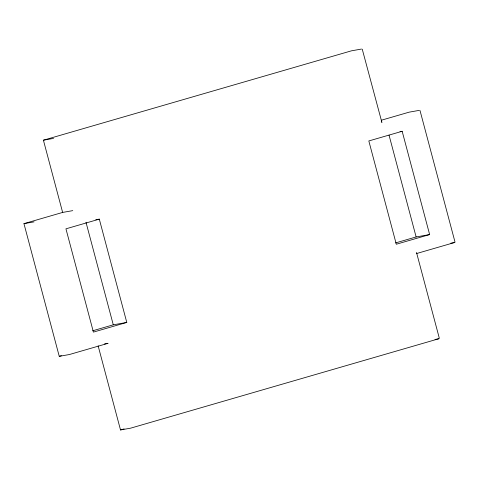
<?xml version="1.0" encoding="UTF-8"?>
<svg xmlns="http://www.w3.org/2000/svg" width="479" height="479" viewBox="0 0 479 479"><rect width="100%" height="100%" fill="white"/><g stroke="black" fill="none" stroke-linecap="round" stroke-linejoin="round"><path stroke-width="0.72" d="M98.129 345.82L120.516 429.95L130.647 428.16L438.632 338.803L439.225 338.467L439.207 337.785L416.562 252.69L416.58 253.373M72.766 210.634L62.635 212.425L43.415 140.197L351.4 50.84L361.537 49.05M104.452 343.952L108.068 343.311L69.389 354.532L59.252 356.328L23.95 223.645L62.635 212.425M381.374 120.217L409.156 112.158L419.287 110.362M99.309 219.148L65.94 228.83L93.423 332.109L126.785 322.433L99.309 219.148L95.752 219.777M402.162 131.282L368.824 140.952L396.307 244.236L429.639 234.566L402.162 131.282L400.025 131.659M92.687 330.791L113.278 324.822L126.785 322.433M395.564 242.919L416.131 236.955L429.639 234.566M59.252 356.328L61.402 355.699M416.706 253.505L454.457 242.548L450.841 243.188M120.516 429.95L124.103 428.909M43.415 140.197L53.552 138.401M23.95 223.645L34.087 221.855M435.016 339.443L438.632 338.803M420.011 110.517L455.05 242.212M362.256 49.205L381.907 122.444L381.541 121.678M389.032 135.114L416.131 236.955M85.986 222.262L113.278 324.822"/></g></svg>
